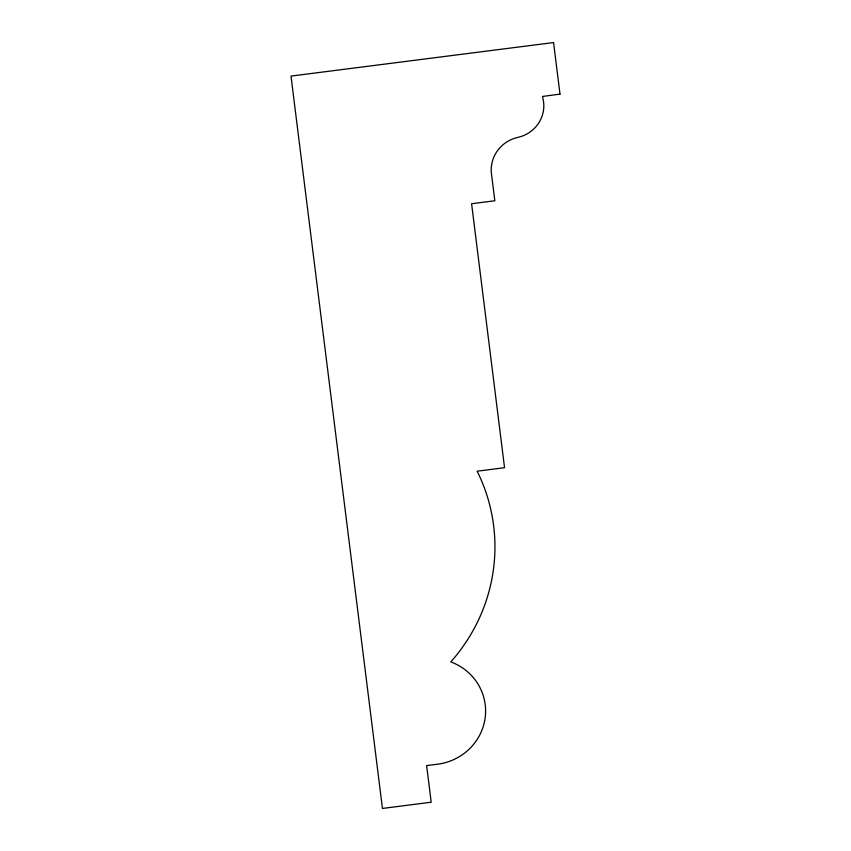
<?xml version="1.0" encoding="UTF-8"?>
<svg xmlns="http://www.w3.org/2000/svg" width="851" height="851" viewBox="0 0 851 851"><rect width="100%" height="100%" fill="white"/><g stroke="black" fill="none" stroke-linecap="round" stroke-linejoin="round"><path stroke-width="1.28" d="M560.001 94.121L542.47 96.471L542.555 97.014A33.019 32.04 -9.9 0 1 517.706 137.426A33.955 32.944 -9.9 0 0 491.41 173.391L494.825 200.762L471.592 203.729L504.547 467.688L477.134 471.199A179.763 174.423 -9.9 0 1 450.796 661.897A54.666 53.049 -9.9 0 1 485.24 717.127A54.666 53.049 -9.9 0 1 438.659 764.06L426.628 765.592L431.202 802.216L382.45 808.45L290.999 76.09L553.565 42.55L560.001 94.121"/></g></svg>
